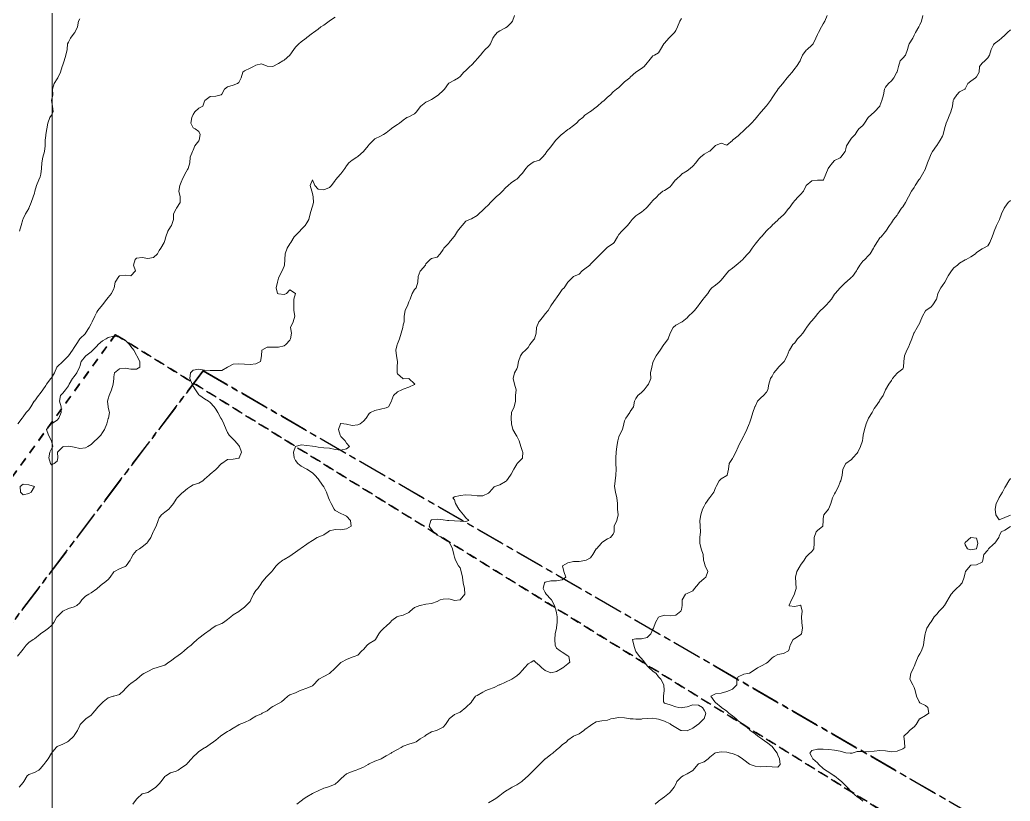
# Model space of a CAD drawing. Header units: centimetres. Extents: x 0 to 642158, y -847 to 649707.
# Drawn here: x 616164 to 616251.2, y 620811.5 to 620880.4 of the extents above; entities that cross this region are included whole.
import ezdxf

# ---------------------------------------------------------------- set-up
doc = ezdxf.new("R2010")
doc.units = ezdxf.units.CM
doc.header["$MEASUREMENT"] = 0
doc.linetypes.add('CENTERX2', pattern=[4, 2.5, -0.5, 0.5, -0.5])
doc.linetypes.add('JIS_02_0.7', pattern=[1.35, 0.75, -0.6])
for name, color, linetype, lineweight in [('MEV_grille', 254, 'Continuous', 9), ('WAL_parcellaire agricole', 7, 'JIS_02_0.7', 25), ('WAL_topographie 0.5', 253, 'Continuous', 20)]:
    doc.layers.add(name, color=color, linetype=linetype, lineweight=lineweight)
doc.layers.add('SPW_parcellaire cadastral', color=7, linetype='CENTERX2', lineweight=25, true_color=0xff0542)

# ---------------------------------------------------------------- blocks, each defined once
blk = doc.blocks.new('*U112')
at = {"layer": 'MEV_grille', "transparency": 33554687}
blk.add_lwpolyline([(0, 1825.476), (0, -1825.476)], dxfattribs=at)
blk = doc.blocks.new('*U113')
at = {"layer": 'MEV_grille', "color": 0, "linetype": 'ByBlock', "lineweight": -2, "transparency": 16777216}
blk.add_blockref('*U112', (800, 0), dxfattribs=at)

msp = doc.modelspace()

# ---------------------------------------------------------------- linework, layer by layer
at = {"layer": 'SPW_parcellaire cadastral'}
for points in [[(616080.198, 620885.531), (616144.734, 620974.533), (616149.715, 620970.824), (616191.526, 620940.742), (616250.942, 621018.209), (616261.912, 620966.122), (616263.613, 620952.538), (616261.41, 620918.602), (616259.582, 620897.225), (616259.185, 620882.418), (616258.186, 620828.585), (616258.195, 620804.368), (616254.945, 620806.243), (616180.117, 620849.425), (616137.678, 620793.39), (616104.658, 620794.238), (616090.293, 620793.326), (616059.536, 620788.639)], [(616256.709, 620706.96), (616245.087, 620688.12), (616165.865, 620749.948), (616137.678, 620793.39), (616180.117, 620849.425), (616254.945, 620806.243), (616258.195, 620804.368), (616257.086, 620777.464), (616258.363, 620709.515), (616256.709, 620706.96)]]:
    msp.add_lwpolyline(points, dxfattribs=at)
at = {"layer": 'WAL_parcellaire agricole'}
for points in [[(616256.531, 621010.471), (616261.045, 620978.872), (616264.204, 620946.972), (616264.54, 620929.472), (616262.543, 620906.472), (616257.382, 620855.139), (616253.22, 620818.805), (616251.222, 620803.638), (616172.383, 620852.629), (616133.223, 620798.458), (616052.891, 620793.615), (616033.49, 620809.78), (616068.05, 620859.117), (616094.045, 620897.619), (616146.369, 620977.291), (616189.372, 620943.13), (616227.866, 620992.8), (616253.195, 621026.136), (616256.531, 621010.471)], [(616052.891, 620793.615), (616133.223, 620798.458), (616172.383, 620852.629), (616251.222, 620803.638), (616254.888, 620802.306), (616255.997, 620774.617), (616257.4, 620703.807), (616283.569, 620681.31), (616274.904, 620665.143), (616272.238, 620660.142), (616266.073, 620651.975), (616263.907, 620646.975), (616262.074, 620639.475), (616257.786, 620631.565), (616227.415, 620576.971), (616199.663, 620598.301), (616185.082, 620583.966), (616052.891, 620793.615)]]:
    msp.add_lwpolyline(points, dxfattribs=at)
at = {"layer": 'WAL_topographie 0.5'}
for points in [[(616207.562, 620880.75), (616207.361, 620880.25), (616207.25, 620880.09), (616206.91, 620879.75), (616206.75, 620879.642), (616206.25, 620879.404), (616206.036, 620879.25), (616205.75, 620878.917), (616205.647, 620878.75), (616205.436, 620878.25), (616205.25, 620878.007), (616204.967, 620877.75), (616204.75, 620877.5), (616204.559, 620877.25), (616204.25, 620876.911), (616204.107, 620876.75), (616203.75, 620876.371), (616203.617, 620876.25), (616203.25, 620875.883), (616203.09, 620875.75), (616202.75, 620875.364), (616202.625, 620875.25), (616202.25, 620875.042), (616201.75, 620874.767), (616201.737, 620874.75), (616201.37, 620874.25), (616201.25, 620874.122), (616200.84, 620873.75), (616200.75, 620873.662), (616200.25, 620873.327), (616200.074, 620873.25), (616199.75, 620873.113), (616199.297, 620872.75), (616199.25, 620872.702), (616198.909, 620872.25), (616198.75, 620872.074), (616198.25, 620871.825), (616198.073, 620871.75), (616197.75, 620871.53), (616197.417, 620871.25), (616197.25, 620871.144), (616196.75, 620870.802), (616196.692, 620870.75), (616196.25, 620870.391), (616196.013, 620870.25), (616195.75, 620870.115), (616195.25, 620869.868), (616195.114, 620869.75), (616194.75, 620869.386), (616194.654, 620869.25), (616194.25, 620868.75), (616194.25, 620868.75), (616193.75, 620868.311), (616193.65, 620868.25), (616193.25, 620868), (616192.947, 620867.75), (616192.75, 620867.5), (616192.588, 620867.25), (616192.25, 620866.785), (616192.227, 620866.75), (616191.791, 620866.25), (616191.75, 620866.203), (616191.428, 620865.75), (616191.25, 620865.593), (616190.75, 620865.365), (616190.25, 620865.435), (616189.948, 620865.75), (616189.75, 620866.25), (616189.539, 620865.75), (616189.696, 620865.25), (616189.75, 620865.044), (616189.825, 620864.75), (616189.832, 620864.25), (616189.75, 620863.927), (616189.69, 620863.75), (616189.539, 620863.25), (616189.439, 620862.75), (616189.25, 620862.47), (616189.116, 620862.25), (616188.75, 620861.875), (616188.625, 620861.75), (616188.25, 620861.355), (616188.147, 620861.25), (616187.835, 620860.75), (616187.75, 620860.625), (616187.519, 620860.25), (616187.337, 620859.75), (616187.303, 620859.25), (616187.282, 620858.75), (616187.25, 620858.655), (616187.093, 620858.25), (616186.803, 620857.75), (616186.75, 620857.6), (616186.676, 620857.25), (616186.538, 620856.75), (616186.683, 620856.25), (616186.75, 620856.207), (616187.25, 620856.167), (616187.467, 620856.25), (616187.75, 620856.575), (616188.25, 620856.251), (616188.25, 620856.25), (616188.25, 620856.25), (616188.119, 620855.75), (616188.099, 620855.25), (616188.114, 620854.75), (616188.189, 620854.25), (616188.055, 620853.75), (616187.823, 620853.25), (616187.897, 620852.75), (616187.824, 620852.25), (616187.75, 620852.141), (616187.393, 620851.75), (616187.25, 620851.639), (616186.75, 620851.511), (616186.25, 620851.524), (616185.75, 620851.512), (616185.292, 620851.25), (616185.25, 620850.75), (616185.25, 620850.75), (616185.164, 620850.25), (616184.75, 620850.053), (616184.25, 620849.994), (616183.75, 620850.016), (616183.25, 620850.056), (616182.75, 620850.031), (616182.25, 620849.75), (616182.25, 620849.75), (616181.75, 620849.466), (616181.25, 620849.462), (616180.75, 620849.456), (616180.25, 620849.502), (616179.75, 620849.583), (616179.25, 620849.487), (616179, 620849.25), (616178.935, 620848.75), (616179.159, 620848.25), (616179.25, 620848.09), (616179.455, 620847.75), (616179.75, 620847.304), (616179.817, 620847.25), (616180.25, 620846.959), (616180.591, 620846.75), (616180.75, 620846.636), (616181.083, 620846.25), (616181.25, 620846.042), (616181.415, 620845.75), (616181.683, 620845.25), (616181.75, 620845.139), (616181.933, 620844.75), (616182.132, 620844.25), (616182.25, 620844.005), (616182.423, 620843.75), (616182.75, 620843.397), (616182.903, 620843.25), (616183.25, 620842.853), (616183.318, 620842.75), (616183.494, 620842.25), (616183.277, 620841.75), (616183.25, 620841.735), (616182.75, 620841.657), (616182.25, 620841.616), (616181.75, 620841.267), (616181.738, 620841.25), (616181.264, 620840.75), (616181.25, 620840.737), (616180.75, 620840.329), (616180.635, 620840.25), (616180.25, 620839.88), (616180.104, 620839.75), (616179.75, 620839.532), (616179.25, 620839.385), (616179.018, 620839.25), (616178.75, 620839.062), (616178.371, 620838.75), (616178.25, 620838.636), (616177.828, 620838.25), (616177.75, 620838.131), (616177.5, 620837.75), (616177.25, 620837.417), (616177.096, 620837.25), (616176.75, 620836.985), (616176.454, 620836.75), (616176.25, 620836.475), (616176.152, 620836.25), (616175.966, 620835.75), (616175.75, 620835.298), (616175.726, 620835.25), (616175.515, 620834.75), (616175.25, 620834.359), (616175.154, 620834.25), (616174.75, 620833.911), (616174.5, 620833.75), (616174.25, 620833.583), (616173.964, 620833.25), (616173.75, 620832.855), (616173.694, 620832.75), (616173.324, 620832.25), (616173.25, 620832.202), (616172.75, 620831.968), (616172.303, 620831.75), (616172.25, 620831.706), (616171.922, 620831.25), (616171.75, 620831.03), (616171.4, 620830.75), (616171.25, 620830.656), (616170.786, 620830.25), (616170.75, 620830.226), (616170.25, 620829.855), (616170.054, 620829.75), (616169.75, 620829.575), (616169.425, 620829.25), (616169.25, 620828.981), (616168.989, 620828.75), (616168.75, 620828.619), (616168.25, 620828.487), (616167.75, 620828.25), (616167.75, 620828.25), (616167.25, 620827.764), (616167.238, 620827.75), (616166.957, 620827.25), (616166.75, 620826.976), (616166.5, 620826.75), (616166.25, 620826.591), (616165.795, 620826.25), (616165.75, 620826.212), (616165.25, 620825.804), (616165.15, 620825.75), (616164.75, 620825.5), (616164.528, 620825.25), (616164.25, 620824.905), (616164.135, 620824.75), (616163.75, 620824.295)], [(616191.75, 620880.583), (616191.25, 620880.276), (616191.214, 620880.25), (616190.75, 620879.899), (616190.488, 620879.75), (616190.25, 620879.542), (616189.838, 620879.25), (616189.75, 620879.19), (616189.25, 620878.813), (616189.189, 620878.75), (616188.75, 620878.435), (616188.548, 620878.25), (616188.25, 620877.945), (616188.107, 620877.75), (616187.75, 620877.25), (616187.75, 620877.25), (616187.25, 620876.813), (616187.125, 620876.75), (616186.75, 620876.507), (616186.25, 620876.25), (616186.25, 620876.25), (616186.249, 620876.25), (616185.75, 620876.279), (616185.25, 620876.489), (616184.75, 620876.356), (616184.544, 620876.25), (616184.25, 620876.099), (616183.75, 620875.87), (616183.614, 620875.75), (616183.466, 620875.25), (616183.25, 620874.829), (616183.143, 620874.75), (616182.75, 620874.612), (616182.25, 620874.446), (616182.013, 620874.25), (616181.75, 620873.796), (616181.704, 620873.75), (616181.25, 620873.634), (616180.75, 620873.614), (616180.27, 620873.25), (616180.25, 620873.179), (616180.1, 620872.75), (616179.75, 620872.566), (616179.397, 620872.25), (616179.25, 620872.023), (616179.125, 620871.75), (616179.029, 620871.25), (616179.25, 620870.854), (616179.417, 620870.75), (616179.75, 620870.512), (616179.87, 620870.25), (616179.77, 620869.75), (616179.75, 620869.708), (616179.383, 620869.25), (616179.25, 620868.886), (616179.185, 620868.75), (616178.985, 620868.25), (616178.937, 620867.75), (616178.808, 620867.25), (616178.75, 620867.162), (616178.5, 620866.75), (616178.27, 620866.25), (616178.25, 620866.2), (616178.063, 620865.75), (616177.99, 620865.25), (616178.107, 620864.75), (616178.1, 620864.25), (616177.78, 620863.75), (616177.75, 620863.697), (616177.507, 620863.25), (616177.5, 620862.75), (616177.326, 620862.25), (616177.25, 620862.115), (616177.018, 620861.75), (616176.845, 620861.25), (616176.75, 620860.917), (616176.697, 620860.75), (616176.391, 620860.25), (616176.25, 620860.033), (616176.087, 620859.75), (616175.75, 620859.407), (616175.25, 620859.337), (616174.75, 620859.43), (616174.25, 620859.364), (616174.14, 620859.25), (616173.984, 620858.75), (616174.164, 620858.25), (616173.75, 620857.806), (616173.25, 620857.849), (616172.75, 620857.797), (616172.684, 620857.75), (616172.372, 620857.25), (616172.284, 620856.75), (616172.25, 620856.68), (616172.035, 620856.25), (616171.75, 620855.892), (616171.638, 620855.75), (616171.25, 620855.255), (616171.245, 620855.25), (616170.852, 620854.75), (616170.75, 620854.602), (616170.565, 620854.25), (616170.347, 620853.75), (616170.25, 620853.577), (616170.088, 620853.25), (616169.766, 620852.75), (616169.75, 620852.731), (616169.26, 620852.25), (616169.25, 620852.237), (616168.917, 620851.75), (616168.75, 620851.471), (616168.609, 620851.25), (616168.256, 620850.75), (616168.25, 620850.744), (616167.763, 620850.25), (616167.75, 620850.239), (616167.25, 620849.781), (616167.227, 620849.75), (616167.011, 620849.25), (616166.75, 620848.825), (616166.698, 620848.75), (616166.33, 620848.25), (616166.25, 620848.132), (616165.998, 620847.75), (616165.75, 620847.419), (616165.605, 620847.25), (616165.25, 620846.757), (616165.244, 620846.75), (616164.93, 620846.25), (616164.75, 620846.003), (616164.524, 620845.75), (616164.25, 620845.369), (616164.176, 620845.25), (616163.779, 620844.75)], [(616222.25, 620880.482), (616222.127, 620880.25), (616221.903, 620879.75), (616221.75, 620879.424), (616221.65, 620879.25), (616221.25, 620878.86), (616221.143, 620878.75), (616220.75, 620878.304), (616220.704, 620878.25), (616220.402, 620877.75), (616220.25, 620877.446), (616219.875, 620877.25), (616219.75, 620877.185), (616219.38, 620876.75), (616219.25, 620876.575), (616218.979, 620876.25), (616218.75, 620876.067), (616218.25, 620875.75), (616218.25, 620875.75), (616217.75, 620875.298), (616217.7, 620875.25), (616217.25, 620874.904), (616217.096, 620874.75), (616216.75, 620874.39), (616216.531, 620874.25), (616216.25, 620874.025), (616216, 620873.75), (616215.75, 620873.554), (616215.435, 620873.25), (616215.25, 620873.103), (616214.85, 620872.75), (616214.75, 620872.656), (616214.25, 620872.274), (616214.187, 620872.25), (616213.75, 620871.959), (616213.571, 620871.75), (616213.25, 620871.513), (616213.012, 620871.25), (616212.75, 620871.054), (616212.364, 620870.75), (616212.25, 620870.682), (616211.75, 620870.295), (616211.703, 620870.25), (616211.25, 620869.817), (616211.194, 620869.75), (616210.805, 620869.25), (616210.75, 620869.177), (616210.4, 620868.75), (616210.25, 620868.516), (616210.014, 620868.25), (616209.75, 620868.006), (616209.25, 620867.832), (616209.107, 620867.75), (616208.75, 620867.48), (616208.552, 620867.25), (616208.25, 620866.856), (616208.165, 620866.75), (616207.75, 620866.314), (616207.636, 620866.25), (616207.25, 620865.984), (616206.982, 620865.75), (616206.75, 620865.559), (616206.487, 620865.25), (616206.25, 620865.034), (616205.938, 620864.75), (616205.75, 620864.576), (616205.424, 620864.25), (616205.25, 620864.053), (616204.921, 620863.75), (616204.75, 620863.583), (616204.397, 620863.25), (616204.25, 620863.122), (616203.75, 620862.811), (616203.571, 620862.75), (616203.25, 620862.609), (616202.931, 620862.25), (616202.75, 620862.026), (616202.528, 620861.75), (616202.25, 620861.296), (616202.215, 620861.25), (616201.806, 620860.75), (616201.75, 620860.687), (616201.33, 620860.25), (616201.25, 620860.125), (616200.989, 620859.75), (616200.75, 620859.46), (616200.25, 620859.325), (616200.113, 620859.25), (616199.75, 620858.85), (616199.706, 620858.75), (616199.267, 620858.25), (616199.25, 620858.219), (616199.062, 620857.75), (616199.024, 620857.25), (616198.896, 620856.75), (616198.75, 620856.598), (616198.534, 620856.25), (616198.35, 620855.75), (616198.25, 620855.5), (616198.152, 620855.25), (616197.913, 620854.75), (616197.821, 620854.25), (616197.818, 620853.75), (616197.75, 620853.477), (616197.705, 620853.25), (616197.553, 620852.75), (616197.411, 620852.25), (616197.25, 620851.822), (616197.219, 620851.75), (616197.09, 620851.25), (616197.148, 620850.75), (616197.25, 620850.25), (616197.25, 620850.25), (616197.25, 620850.25), (616197.212, 620849.75), (616197.208, 620849.25), (616197.25, 620849.173), (616197.721, 620848.75), (616197.75, 620848.72), (616198.25, 620848.75), (616198.25, 620848.75), (616198.25, 620848.75), (616198.75, 620848.278), (616198.758, 620848.25), (616198.75, 620848.234), (616198.25, 620847.994), (616197.75, 620847.807), (616197.632, 620847.75), (616197.25, 620847.569), (616196.879, 620847.25), (616196.75, 620846.887), (616196.715, 620846.75), (616196.44, 620846.25), (616196.25, 620846.18), (616195.75, 620846.045), (616195.25, 620845.93), (616194.859, 620845.75), (616194.75, 620845.664), (616194.483, 620845.25), (616194.25, 620845.006), (616193.944, 620844.75), (616193.75, 620844.659), (616193.25, 620844.615), (616192.75, 620844.732), (616192.5, 620844.75), (616192.25, 620844.779), (616192.208, 620844.75), (616192.036, 620844.25), (616192.192, 620843.75), (616192.25, 620843.648), (616192.63, 620843.25), (616192.75, 620843.054), (616193, 620842.75), (616192.75, 620842.543), (616192.25, 620842.442), (616191.75, 620842.495), (616191.25, 620842.601), (616190.75, 620842.651), (616190.25, 620842.714), (616190, 620842.75), (616189.75, 620842.787), (616189.25, 620842.862), (616188.75, 620842.905), (616188.25, 620842.75), (616188.25, 620842.75), (616188.082, 620842.25), (616188.147, 620841.75), (616188.25, 620841.514), (616188.46, 620841.25), (616188.75, 620841.017), (616189.25, 620840.75), (616189.25, 620840.75), (616189.75, 620840.45), (616189.965, 620840.25), (616190.25, 620839.924), (616190.372, 620839.75), (616190.735, 620839.25), (616190.75, 620839.22), (616190.978, 620838.75), (616191.165, 620838.25), (616191.25, 620838.032), (616191.383, 620837.75), (616191.664, 620837.25), (616191.75, 620837.128), (616192.25, 620836.844), (616192.51, 620836.75), (616192.75, 620836.63), (616193.096, 620836.25), (616193.155, 620835.75), (616192.75, 620835.496), (616192.25, 620835.409), (616191.75, 620835.459), (616191.25, 620835.323), (616191.146, 620835.25), (616190.75, 620834.983), (616190.25, 620834.781), (616190.171, 620834.75), (616189.75, 620834.464), (616189.375, 620834.25), (616189.25, 620834.17), (616188.75, 620833.807), (616188.679, 620833.75), (616188.25, 620833.464), (616187.96, 620833.25), (616187.75, 620833.091), (616187.25, 620832.803), (616187.15, 620832.75), (616186.75, 620832.464), (616186.556, 620832.25), (616186.25, 620831.854), (616186.161, 620831.75), (616185.75, 620831.324), (616185.667, 620831.25), (616185.27, 620830.75), (616185.25, 620830.724), (616184.929, 620830.25), (616184.75, 620830.058), (616184.56, 620829.75), (616184.329, 620829.25), (616184.25, 620829.115), (616183.911, 620828.75), (616183.75, 620828.605), (616183.292, 620828.25), (616183.25, 620828.213), (616182.75, 620827.932), (616182.568, 620827.75), (616182.25, 620827.517), (616181.917, 620827.25), (616181.75, 620827.161), (616181.25, 620826.958), (616180.917, 620826.75), (616180.75, 620826.615), (616180.25, 620826.262), (616180.232, 620826.25), (616179.75, 620825.885), (616179.594, 620825.75), (616179.25, 620825.417), (616179.06, 620825.25), (616178.75, 620825.013), (616178.456, 620824.75), (616178.25, 620824.591), (616177.795, 620824.25), (616177.75, 620824.217), (616177.25, 620823.85), (616177.107, 620823.75), (616176.75, 620823.487), (616176.25, 620823.335), (616175.981, 620823.25), (616175.75, 620823.185), (616175.25, 620822.932), (616174.886, 620822.75), (616174.75, 620822.662), (616174.267, 620822.25), (616174.25, 620822.23), (616173.75, 620821.888), (616173.612, 620821.75), (616173.25, 620821.4), (616173.138, 620821.25), (616172.75, 620820.898), (616172.25, 620820.761), (616172.2, 620820.75), (616171.75, 620820.625), (616171.315, 620820.25), (616171.25, 620820.193), (616170.819, 620819.75), (616170.75, 620819.661), (616170.412, 620819.25), (616170.25, 620819.078), (616169.794, 620818.75), (616169.75, 620818.721), (616169.292, 620818.25), (616169.25, 620818.171), (616169.045, 620817.75), (616168.75, 620817.29), (616168.719, 620817.25), (616168.25, 620816.809), (616168.159, 620816.75), (616167.75, 620816.519), (616167.25, 620816.313), (616167.172, 620816.25), (616166.75, 620815.75), (616166.75, 620815.75), (616166.464, 620815.25), (616166.25, 620814.964), (616166.095, 620814.75), (616165.75, 620814.35), (616165.636, 620814.25), (616165.25, 620814.043), (616164.75, 620813.86), (616164.625, 620813.75), (616164.321, 620813.25), (616164.25, 620813.15), (616163.907, 620812.75)], [(616169.25, 620880.434), (616169.15, 620880.25), (616169.056, 620879.75), (616168.804, 620879.25), (616168.75, 620879.192), (616168.431, 620878.75), (616168.25, 620878.389), (616168.176, 620878.25), (616168.125, 620877.75), (616168.031, 620877.25), (616167.861, 620876.75), (616167.75, 620876.387), (616167.709, 620876.25), (616167.555, 620875.75), (616167.312, 620875.25), (616167.25, 620875.164), (616166.989, 620874.75), (616166.86, 620874.25), (616166.867, 620873.75), (616166.75, 620873.25), (616166.846, 620872.75), (616166.9, 620872.25), (616166.75, 620871.964), (616166.609, 620871.75), (616166.423, 620871.25), (616166.352, 620870.75), (616166.26, 620870.25), (616166.25, 620870.167), (616166.208, 620869.75), (616166.192, 620869.25), (616166.141, 620868.75), (616165.987, 620868.25), (616165.909, 620867.75), (616165.875, 620867.25), (616165.821, 620866.75), (616165.75, 620866.528), (616165.654, 620866.25), (616165.45, 620865.75), (616165.298, 620865.25), (616165.25, 620865.071), (616165.148, 620864.75), (616164.971, 620864.25), (616164.76, 620863.75), (616164.75, 620863.726), (616164.464, 620863.25), (616164.25, 620862.809), (616164.225, 620862.75), (616164.071, 620862.25), (616163.936, 620861.75)], [(616235.087, 620880.75), (616234.896, 620880.25), (616234.75, 620880.019), (616234.591, 620879.75), (616234.328, 620879.25), (616234.25, 620879.06), (616234.099, 620878.75), (616233.85, 620878.25), (616233.75, 620878.121), (616233.339, 620877.75), (616233.25, 620877.682), (616232.93, 620877.25), (616232.75, 620876.841), (616232.706, 620876.75), (616232.386, 620876.25), (616232.25, 620876.083), (616232.005, 620875.75), (616231.75, 620875.466), (616231.56, 620875.25), (616231.25, 620874.831), (616231.18, 620874.75), (616230.763, 620874.25), (616230.75, 620874.234), (616230.427, 620873.75), (616230.25, 620873.5), (616230.09, 620873.25), (616229.75, 620872.788), (616229.712, 620872.75), (616229.274, 620872.25), (616229.25, 620872.219), (616228.884, 620871.75), (616228.75, 620871.613), (616228.42, 620871.25), (616228.25, 620871.087), (616227.89, 620870.75), (616227.75, 620870.604), (616227.378, 620870.25), (616227.25, 620870.128), (616226.766, 620869.75), (616226.75, 620869.733), (616226.25, 620869.303), (616225.75, 620869.5), (616225.25, 620869.286), (616225.226, 620869.25), (616224.75, 620868.796), (616224.683, 620868.75), (616224.25, 620868.509), (616223.946, 620868.25), (616223.75, 620868.07), (616223.534, 620867.75), (616223.25, 620867.466), (616223.039, 620867.25), (616222.75, 620867.046), (616222.265, 620866.75), (616222.25, 620866.741), (616221.75, 620866.274), (616221.727, 620866.25), (616221.355, 620865.75), (616221.25, 620865.645), (616220.75, 620865.327), (616220.619, 620865.25), (616220.25, 620864.947), (616220.078, 620864.75), (616219.75, 620864.432), (616219.6, 620864.25), (616219.25, 620863.838), (616219.164, 620863.75), (616218.75, 620863.413), (616218.517, 620863.25), (616218.25, 620863.09), (616217.917, 620862.75), (616217.75, 620862.537), (616217.505, 620862.25), (616217.25, 620861.971), (616216.993, 620861.75), (616216.75, 620861.44), (616216.613, 620861.25), (616216.335, 620860.75), (616216.25, 620860.636), (616215.75, 620860.325), (616215.656, 620860.25), (616215.25, 620859.831), (616215.146, 620859.75), (616214.75, 620859.337), (616214.659, 620859.25), (616214.25, 620858.821), (616214.185, 620858.75), (616213.75, 620858.417), (616213.5, 620858.25), (616213.25, 620857.938), (616212.75, 620857.75), (616212.75, 620857.75), (616212.25, 620857.25), (616212.25, 620857.25), (616211.93, 620856.75), (616211.75, 620856.595), (616211.528, 620856.25), (616211.25, 620855.871), (616211.152, 620855.75), (616210.798, 620855.25), (616210.75, 620855.171), (616210.528, 620854.75), (616210.25, 620854.447), (616210.112, 620854.25), (616209.75, 620853.814), (616209.704, 620853.75), (616209.495, 620853.25), (616209.471, 620852.75), (616209.3, 620852.25), (616209.25, 620852.181), (616208.912, 620851.75), (616208.75, 620851.489), (616208.511, 620851.25), (616208.25, 620851.019), (616208.075, 620850.75), (616207.913, 620850.25), (616207.8, 620849.75), (616207.75, 620849.596), (616207.554, 620849.25), (616207.426, 620848.75), (616207.558, 620848.25), (616207.698, 620847.75), (616207.65, 620847.25), (616207.633, 620846.75), (616207.508, 620846.25), (616207.297, 620845.75), (616207.259, 620845.25), (616207.29, 620844.75), (616207.402, 620844.25), (616207.686, 620843.75), (616207.75, 620843.667), (616207.95, 620843.25), (616208.101, 620842.75), (616208.25, 620842.333), (616208.297, 620842.25), (616208.264, 620841.75), (616208.25, 620841.738), (616207.794, 620841.25), (616207.75, 620841.196), (616207.488, 620840.75), (616207.25, 620840.321), (616207.184, 620840.25), (616206.831, 620839.75), (616206.75, 620839.669), (616206.25, 620839.391), (616205.817, 620839.25), (616205.75, 620839.215), (616205.353, 620838.75), (616205.25, 620838.653), (616204.75, 620838.401), (616204.25, 620838.408), (616203.75, 620838.465), (616203.25, 620838.513), (616202.75, 620838.457), (616202.25, 620838.333), (616202.129, 620838.25), (616202.25, 620838.06), (616202.347, 620837.75), (616202.654, 620837.25), (616202.75, 620837.091), (616203.064, 620836.75), (616203.25, 620836.462), (616203.53, 620836.25), (616203.25, 620836.141), (616202.75, 620836.17), (616202.25, 620836.221), (616201.75, 620836.241), (616201.639, 620836.25), (616201.25, 620836.286), (616200.75, 620836.362), (616200.25, 620836.291), (616200.169, 620836.25), (616200.024, 620835.75), (616200.25, 620835.458), (616200.411, 620835.25), (616200.75, 620834.954), (616201.164, 620834.75), (616201.25, 620834.707), (616201.75, 620834.352), (616201.866, 620834.25), (616202.081, 620833.75), (616202.191, 620833.25), (616202.25, 620833.016), (616202.358, 620832.75), (616202.629, 620832.25), (616202.75, 620832.076), (616202.846, 620831.75), (616202.957, 620831.25), (616203.039, 620830.75), (616203.131, 620830.25), (616203.175, 620829.75), (616202.75, 620829.25), (616202.75, 620829.25), (616202.25, 620829.205), (616202.083, 620829.25), (616201.75, 620829.345), (616201.25, 620829.322), (616201, 620829.25), (616200.75, 620829.097), (616200.25, 620828.925), (616199.75, 620828.854), (616199.25, 620828.761), (616199.2, 620828.75), (616198.75, 620828.57), (616198.369, 620828.25), (616198.25, 620828.141), (616197.75, 620827.911), (616197.25, 620827.779), (616197.183, 620827.75), (616196.75, 620827.441), (616196.596, 620827.25), (616196.25, 620826.917), (616196.036, 620826.75), (616195.75, 620826.45), (616195.607, 620826.25), (616195.317, 620825.75), (616195.25, 620825.693), (616194.75, 620825.391), (616194.573, 620825.25), (616194.25, 620824.88), (616194.11, 620824.75), (616193.75, 620824.375), (616193.417, 620824.25), (616193.25, 620824.2), (616192.75, 620824.007), (616192.3, 620823.75), (616192.25, 620823.72), (616191.78, 620823.25), (616191.75, 620823.22), (616191.25, 620822.75), (616191.25, 620822.75), (616190.75, 620822.493), (616190.322, 620822.25), (616190.25, 620822.187), (616189.846, 620821.75), (616189.75, 620821.682), (616189.25, 620821.467), (616188.75, 620821.282), (616188.667, 620821.25), (616188.25, 620821.058), (616187.75, 620820.885), (616187.578, 620820.75), (616187.25, 620820.453), (616187.018, 620820.25), (616186.75, 620820.106), (616186.25, 620819.84), (616186.121, 620819.75), (616185.75, 620819.479), (616185.327, 620819.25), (616185.25, 620819.208), (616184.75, 620818.994), (616184.383, 620818.75), (616184.25, 620818.673), (616183.75, 620818.437), (616183.294, 620818.25), (616183.25, 620818.228), (616182.75, 620817.932), (616182.442, 620817.75), (616182.25, 620817.646), (616181.75, 620817.328), (616181.637, 620817.25), (616181.25, 620816.886), (616181.036, 620816.75), (616180.75, 620816.528), (616180.333, 620816.25), (616180.25, 620816.214), (616179.75, 620815.89), (616179.583, 620815.75), (616179.25, 620815.417), (616179.088, 620815.25), (616178.75, 620814.847), (616178.659, 620814.75), (616178.25, 620814.469), (616177.911, 620814.25), (616177.75, 620814.141), (616177.25, 620814), (616176.839, 620813.75), (616176.75, 620813.68), (616176.42, 620813.25), (616176.25, 620813.045), (616175.947, 620812.75), (616175.75, 620812.583), (616175.25, 620812.279), (616175.113, 620812.25), (616174.75, 620812.142), (616174.297, 620811.75), (616174.25, 620811.69), (616173.936, 620811.25)], [(616243.531, 620880.75), (616243.419, 620880.25), (616243.25, 620879.906), (616243.164, 620879.75), (616242.868, 620879.25), (616242.75, 620879), (616242.635, 620878.75), (616242.31, 620878.25), (616242.25, 620878.071), (616242.167, 620877.75), (616241.994, 620877.25), (616241.75, 620876.988), (616241.533, 620876.75), (616241.371, 620876.25), (616241.25, 620875.783), (616241.24, 620875.75), (616240.961, 620875.25), (616240.75, 620874.971), (616240.508, 620874.75), (616240.25, 620874.43), (616240.16, 620874.25), (616240.046, 620873.75), (616239.92, 620873.25), (616239.75, 620872.778), (616239.729, 620872.75), (616239.28, 620872.25), (616239.25, 620872.221), (616238.75, 620871.79), (616238.71, 620871.75), (616238.379, 620871.25), (616238.25, 620871.04), (616237.883, 620870.75), (616237.75, 620870.55), (616237.562, 620870.25), (616237.25, 620869.938), (616237.113, 620869.75), (616236.8, 620869.25), (616236.75, 620869), (616236.687, 620868.75), (616236.306, 620868.25), (616236.25, 620868.213), (616235.75, 620867.959), (616235.577, 620867.75), (616235.25, 620867.354), (616235.176, 620867.25), (616234.974, 620866.75), (616234.769, 620866.25), (616234.75, 620866.222), (616234.25, 620866.231), (616233.75, 620866.18), (616233.25, 620865.77), (616233.236, 620865.75), (616233.004, 620865.25), (616232.75, 620864.966), (616232.55, 620864.75), (616232.25, 620864.439), (616232.091, 620864.25), (616231.75, 620863.772), (616231.733, 620863.75), (616231.346, 620863.25), (616231.25, 620863.168), (616230.79, 620862.75), (616230.75, 620862.708), (616230.25, 620862.26), (616230.236, 620862.25), (616229.75, 620861.777), (616229.725, 620861.75), (616229.301, 620861.25), (616229.25, 620861.202), (616228.877, 620860.75), (616228.75, 620860.593), (616228.496, 620860.25), (616228.25, 620859.88), (616228.107, 620859.75), (616227.75, 620859.345), (616227.662, 620859.25), (616227.25, 620858.875), (616227.088, 620858.75), (616226.75, 620858.47), (616226.44, 620858.25), (616226.25, 620858.046), (616226.028, 620857.75), (616225.75, 620857.417), (616225.583, 620857.25), (616225.25, 620856.98), (616224.946, 620856.75), (616224.75, 620856.53), (616224.583, 620856.25), (616224.25, 620855.85), (616224.169, 620855.75), (616223.791, 620855.25), (616223.75, 620855.193), (616223.406, 620854.75), (616223.25, 620854.598), (616222.869, 620854.25), (616222.75, 620854.094), (616222.31, 620853.75), (616222.25, 620853.707), (616221.75, 620853.448), (616221.538, 620853.25), (616221.25, 620852.75), (616221.25, 620852.75), (616221.088, 620852.25), (616220.75, 620851.804), (616220.71, 620851.75), (616220.372, 620851.25), (616220.25, 620851.054), (616220.031, 620850.75), (616219.768, 620850.25), (616219.75, 620850.178), (616219.65, 620849.75), (616219.54, 620849.25), (616219.55, 620848.75), (616219.359, 620848.25), (616219.25, 620848.104), (616218.976, 620847.75), (616218.75, 620847.517), (616218.402, 620847.25), (616218.25, 620847), (616218.125, 620846.75), (616218.028, 620846.25), (616217.75, 620845.833), (616217.708, 620845.75), (616217.365, 620845.25), (616217.25, 620845.036), (616217.17, 620844.75), (616217.062, 620844.25), (616216.8, 620843.75), (616216.75, 620843.614), (616216.645, 620843.25), (616216.572, 620842.75), (616216.509, 620842.25), (616216.485, 620841.75), (616216.486, 620841.25), (616216.5, 620840.75), (616216.466, 620840.25), (616216.41, 620839.75), (616216.363, 620839.25), (616216.439, 620838.75), (616216.57, 620838.25), (616216.623, 620837.75), (616216.635, 620837.25), (616216.687, 620836.75), (616216.566, 620836.25), (616216.336, 620835.75), (616216.333, 620835.25), (616216.25, 620835.044), (616216.012, 620834.75), (616215.75, 620834.619), (616215.25, 620834.294), (616215.214, 620834.25), (616214.76, 620833.75), (616214.75, 620833.736), (616214.446, 620833.25), (616214.25, 620832.953), (616213.855, 620832.75), (616213.75, 620832.708), (616213.25, 620832.641), (616212.75, 620832.64), (616212.25, 620832.517), (616211.79, 620832.25), (616211.904, 620831.75), (616212.064, 620831.25), (616211.75, 620831.005), (616211.25, 620830.937), (616210.75, 620830.913), (616210.25, 620830.799), (616210.185, 620830.75), (616210.083, 620830.25), (616210.25, 620829.896), (616210.337, 620829.75), (616210.75, 620829.318), (616210.795, 620829.25), (616211.073, 620828.75), (616211.231, 620828.25), (616211.25, 620828.114), (616211.303, 620827.75), (616211.308, 620827.25), (616211.25, 620826.8), (616211.239, 620826.75), (616211.139, 620826.25), (616211.095, 620825.75), (616211.123, 620825.25), (616211.25, 620825), (616211.576, 620824.75), (616211.75, 620824.642), (616212.25, 620824.311), (616212.333, 620824.25), (616212.41, 620823.75), (616212.25, 620823.617), (616211.81, 620823.25), (616211.75, 620823.216), (616211.25, 620822.924), (616210.75, 620822.832), (616210.25, 620823.034), (616209.953, 620823.25), (616209.75, 620823.456), (616209.387, 620823.75), (616209.25, 620823.899), (616209.009, 620823.75), (616208.75, 620823.614), (616208.417, 620823.25), (616208.25, 620823.046), (616207.981, 620822.75), (616207.75, 620822.545), (616207.3, 620822.25), (616207.25, 620822.222), (616206.75, 620822), (616206.25, 620821.773), (616206.192, 620821.75), (616205.75, 620821.529), (616205.25, 620821.343), (616205.011, 620821.25), (616204.75, 620821.12), (616204.25, 620820.831), (616204.114, 620820.75), (616203.767, 620820.25), (616203.75, 620820.228), (616203.25, 620819.75), (616203.25, 620819.75), (616202.75, 620819.363), (616202.542, 620819.25), (616202.25, 620819.155), (616201.781, 620818.75), (616201.75, 620818.71), (616201.476, 620818.25), (616201.25, 620818.018), (616200.75, 620817.77), (616200.691, 620817.75), (616200.25, 620817.606), (616199.75, 620817.316), (616199.646, 620817.25), (616199.25, 620816.993), (616198.875, 620816.75), (616198.75, 620816.692), (616198.25, 620816.53), (616197.75, 620816.35), (616197.563, 620816.25), (616197.25, 620816.071), (616196.75, 620815.786), (616196.69, 620815.75), (616196.25, 620815.506), (616195.808, 620815.25), (616195.75, 620815.22), (616195.25, 620815.045), (616194.75, 620814.806), (616194.663, 620814.75), (616194.25, 620814.506), (616193.75, 620814.294), (616193.613, 620814.25), (616193.25, 620814.132), (616192.75, 620813.909), (616192.553, 620813.75), (616192.25, 620813.472), (616192.015, 620813.25), (616191.75, 620813.013), (616191.25, 620812.807), (616191.083, 620812.75), (616190.75, 620812.654), (616190.25, 620812.406), (616189.875, 620812.25), (616189.75, 620812.184), (616189.25, 620811.902), (616189.032, 620811.75), (616188.75, 620811.533), (616188.381, 620811.25)], [(616251.25, 620879.473), (616250.994, 620879.25), (616250.75, 620879), (616250.456, 620878.75), (616250.25, 620878.556), (616249.81, 620878.25), (616249.75, 620878.15), (616249.55, 620877.75), (616249.406, 620877.25), (616249.25, 620877.023), (616248.977, 620876.75), (616248.75, 620876.533), (616248.526, 620876.25), (616248.485, 620875.75), (616248.25, 620875.35), (616248.155, 620875.25), (616247.75, 620874.946), (616247.5, 620874.75), (616247.25, 620874.292), (616247.224, 620874.25), (616246.75, 620874.013), (616246.506, 620873.75), (616246.25, 620873.361), (616246.211, 620873.25), (616246.131, 620872.75), (616245.99, 620872.25), (616245.784, 620871.75), (616245.75, 620871.674), (616245.568, 620871.25), (616245.425, 620870.75), (616245.307, 620870.25), (616245.25, 620870.119), (616245.047, 620869.75), (616244.75, 620869.284), (616244.722, 620869.25), (616244.364, 620868.75), (616244.25, 620868.54), (616244.133, 620868.25), (616243.94, 620867.75), (616243.755, 620867.25), (616243.75, 620867.239), (616243.508, 620866.75), (616243.25, 620866.353), (616243.165, 620866.25), (616242.849, 620865.75), (616242.75, 620865.572), (616242.532, 620865.25), (616242.25, 620864.75), (616242.25, 620864.75), (616241.996, 620864.25), (616241.75, 620863.883), (616241.647, 620863.75), (616241.323, 620863.25), (616241.25, 620863.15), (616240.94, 620862.75), (616240.75, 620862.482), (616240.597, 620862.25), (616240.277, 620861.75), (616240.25, 620861.716), (616239.84, 620861.25), (616239.75, 620861.145), (616239.471, 620860.75), (616239.25, 620860.364), (616239.183, 620860.25), (616238.885, 620859.75), (616238.75, 620859.604), (616238.403, 620859.25), (616238.25, 620859.1), (616237.981, 620858.75), (616237.75, 620858.365), (616237.667, 620858.25), (616237.321, 620857.75), (616237.25, 620857.669), (616236.764, 620857.25), (616236.75, 620857.236), (616236.25, 620856.75), (616236.25, 620856.75), (616235.804, 620856.25), (616235.75, 620856.191), (616235.467, 620855.75), (616235.25, 620855.494), (616235.038, 620855.25), (616234.75, 620854.956), (616234.5, 620854.75), (616234.25, 620854.441), (616234.083, 620854.25), (616233.75, 620853.844), (616233.667, 620853.75), (616233.283, 620853.25), (616233.25, 620853.2), (616232.95, 620852.75), (616232.75, 620852.507), (616232.493, 620852.25), (616232.25, 620851.904), (616232.083, 620851.75), (616231.765, 620851.25), (616231.75, 620851.208), (616231.567, 620850.75), (616231.318, 620850.25), (616231.25, 620850.179), (616230.809, 620849.75), (616230.75, 620849.679), (616230.397, 620849.25), (616230.25, 620848.956), (616230.104, 620848.75), (616229.955, 620848.25), (616229.873, 620847.75), (616229.75, 620847.553), (616229.494, 620847.25), (616229.25, 620847.039), (616228.961, 620846.75), (616228.75, 620846.298), (616228.727, 620846.25), (616228.555, 620845.75), (616228.404, 620845.25), (616228.25, 620844.815), (616228.223, 620844.75), (616228.015, 620844.25), (616227.776, 620843.75), (616227.75, 620843.694), (616227.522, 620843.25), (616227.262, 620842.75), (616227.25, 620842.724), (616227.059, 620842.25), (616226.78, 620841.75), (616226.75, 620841.696), (616226.466, 620841.25), (616226.41, 620840.75), (616226.281, 620840.25), (616226.25, 620840.206), (616225.75, 620839.906), (616225.577, 620839.75), (616225.325, 620839.25), (616225.25, 620839.107), (616225.103, 620838.75), (616224.75, 620838.264), (616224.74, 620838.25), (616224.384, 620837.75), (616224.25, 620837.491), (616224.12, 620837.25), (616223.959, 620836.75), (616223.877, 620836.25), (616223.904, 620835.75), (616223.933, 620835.25), (616223.878, 620834.75), (616223.868, 620834.25), (616224.007, 620833.75), (616224.169, 620833.25), (616224.196, 620832.75), (616224.25, 620832.575), (616224.348, 620832.25), (616224.59, 620831.75), (616224.417, 620831.25), (616224.25, 620831.125), (616223.828, 620830.75), (616223.75, 620830.669), (616223.417, 620830.25), (616223.25, 620830.04), (616222.75, 620829.811), (616222.611, 620829.75), (616222.312, 620829.25), (616222.334, 620828.75), (616222.25, 620828.389), (616222.197, 620828.25), (616221.75, 620827.911), (616221.25, 620827.852), (616220.75, 620827.886), (616220.309, 620827.75), (616220.25, 620827.714), (616219.985, 620827.25), (616219.795, 620826.75), (616219.75, 620826.654), (616219.575, 620826.25), (616219.25, 620825.919), (616218.75, 620825.822), (616218.25, 620825.822), (616217.938, 620825.75), (616218.056, 620825.25), (616218.213, 620824.75), (616218.25, 620824.701), (616218.559, 620824.25), (616218.75, 620824.077), (616218.997, 620823.75), (616219.25, 620823.448), (616219.426, 620823.25), (616219.75, 620822.962), (616220.017, 620822.75), (616220.25, 620822.466), (616220.449, 620822.25), (616220.713, 620821.75), (616220.745, 620821.25), (616220.673, 620820.75), (616220.69, 620820.25), (616220.75, 620820.15), (616221.25, 620819.995), (616221.75, 620819.809), (616222.019, 620819.75), (616222.25, 620819.722), (616222.365, 620819.75), (616222.75, 620819.835), (616223.25, 620819.996), (616223.75, 620819.955), (616224.098, 620819.75), (616224.25, 620819.54), (616224.408, 620819.25), (616224.25, 620818.763), (616224.243, 620818.75), (616223.75, 620818.295), (616223.695, 620818.25), (616223.25, 620817.956), (616222.829, 620817.75), (616222.75, 620817.719), (616222.25, 620817.732), (616222.209, 620817.75), (616221.75, 620818.014), (616221.336, 620818.25), (616221.25, 620818.333), (616220.75, 620818.572), (616220.25, 620818.722), (616220.068, 620818.75), (616219.75, 620818.836), (616219.25, 620818.791), (616218.806, 620818.75), (616218.75, 620818.746), (616218.25, 620818.738), (616218, 620818.75), (616217.75, 620818.763), (616217.25, 620818.847), (616216.75, 620818.894), (616216.25, 620818.802), (616216.039, 620818.75), (616215.75, 620818.644), (616215.25, 620818.6), (616214.75, 620818.493), (616214.364, 620818.25), (616214.25, 620818.181), (616213.75, 620817.821), (616213.65, 620817.75), (616213.25, 620817.456), (616212.75, 620817.25), (616212.75, 620817.25), (616212.25, 620816.891), (616212.121, 620816.75), (616211.75, 620816.461), (616211.5, 620816.25), (616211.25, 620816.024), (616210.921, 620815.75), (616210.75, 620815.61), (616210.266, 620815.25), (616210.25, 620815.237), (616209.75, 620814.75), (616209.75, 620814.75), (616209.263, 620814.25), (616209.25, 620814.237), (616208.763, 620813.75), (616208.75, 620813.736), (616208.25, 620813.286), (616208.203, 620813.25), (616207.75, 620812.954), (616207.35, 620812.75), (616207.25, 620812.698), (616206.75, 620812.394), (616206.547, 620812.25), (616206.25, 620812.018), (616205.895, 620811.75), (616205.75, 620811.67), (616205.25, 620811.372)], [(616251.25, 620864.425), (616251.031, 620864.25), (616250.75, 620863.841), (616250.697, 620863.75), (616250.464, 620863.25), (616250.273, 620862.75), (616250.25, 620862.697), (616250.02, 620862.25), (616249.796, 620861.75), (616249.75, 620861.562), (616249.641, 620861.25), (616249.421, 620860.75), (616249.25, 620860.455), (616248.875, 620860.25), (616248.75, 620860.175), (616248.25, 620859.844), (616248.15, 620859.75), (616247.75, 620859.464), (616247.341, 620859.25), (616247.25, 620859.2), (616246.75, 620858.908), (616246.583, 620858.75), (616246.25, 620858.51), (616246.053, 620858.25), (616245.75, 620857.795), (616245.73, 620857.75), (616245.46, 620857.25), (616245.25, 620856.941), (616245.109, 620856.75), (616244.859, 620856.25), (616244.75, 620855.833), (616244.731, 620855.75), (616244.42, 620855.25), (616244.25, 620855.076), (616243.795, 620854.75), (616243.75, 620854.705), (616243.487, 620854.25), (616243.287, 620853.75), (616243.25, 620853.667), (616243.023, 620853.25), (616242.75, 620852.788), (616242.735, 620852.75), (616242.564, 620852.25), (616242.35, 620851.75), (616242.25, 620851.521), (616242.127, 620851.25), (616241.914, 620850.75), (616241.864, 620850.25), (616241.833, 620849.75), (616241.75, 620849.605), (616241.292, 620849.25), (616241.25, 620849.212), (616240.863, 620848.75), (616240.75, 620848.566), (616240.536, 620848.25), (616240.25, 620847.75), (616240.25, 620847.75), (616240.03, 620847.25), (616239.75, 620846.838), (616239.696, 620846.75), (616239.365, 620846.25), (616239.25, 620846.1), (616239.071, 620845.75), (616238.75, 620845.269), (616238.739, 620845.25), (616238.543, 620844.75), (616238.379, 620844.25), (616238.273, 620843.75), (616238.25, 620843.5), (616238.204, 620843.25), (616238.043, 620842.75), (616237.801, 620842.25), (616237.75, 620842.171), (616237.35, 620841.75), (616237.25, 620841.629), (616236.75, 620841.278), (616236.731, 620841.25), (616236.483, 620840.75), (616236.404, 620840.25), (616236.289, 620839.75), (616236.25, 620839.645), (616236.097, 620839.25), (616235.842, 620838.75), (616235.75, 620838.6), (616235.552, 620838.25), (616235.429, 620837.75), (616235.25, 620837.298), (616235.224, 620837.25), (616234.792, 620836.75), (616234.75, 620836.417), (616234.737, 620836.25), (616234.724, 620835.75), (616234.25, 620835.359), (616234.136, 620835.25), (616233.954, 620834.75), (616233.964, 620834.25), (616233.917, 620833.75), (616233.75, 620833.513), (616233.438, 620833.25), (616233.25, 620833.036), (616233.059, 620832.75), (616232.75, 620832.317), (616232.717, 620832.25), (616232.436, 620831.75), (616232.294, 620831.25), (616232.347, 620830.75), (616232.366, 620830.25), (616232.25, 620829.893), (616232.212, 620829.75), (616231.956, 620829.25), (616231.75, 620828.783), (616231.743, 620828.75), (616231.75, 620828.736), (616232.25, 620828.671), (616232.625, 620828.75), (616232.75, 620828.781), (616232.781, 620828.75), (616232.891, 620828.25), (616232.842, 620827.75), (616232.856, 620827.25), (616232.933, 620826.75), (616232.842, 620826.25), (616232.75, 620826.161), (616232.25, 620825.85), (616232.104, 620825.75), (616231.833, 620825.25), (616231.75, 620824.893), (616231.697, 620824.75), (616231.25, 620824.526), (616230.75, 620824.434), (616230.417, 620824.25), (616230.25, 620824.129), (616229.871, 620823.75), (616229.75, 620823.675), (616229.25, 620823.414), (616228.956, 620823.25), (616228.75, 620823.12), (616228.25, 620822.781), (616228.083, 620822.75), (616227.75, 620822.691), (616227.25, 620822.474), (616227.14, 620822.25), (616227.13, 620821.75), (616226.75, 620821.377), (616226.479, 620821.25), (616226.25, 620821.181), (616225.75, 620821.039), (616225.25, 620820.969), (616224.86, 620820.75), (616225.194, 620820.25), (616225.25, 620820.198), (616225.75, 620819.784), (616225.785, 620819.75), (616226.25, 620819.44), (616226.447, 620819.25), (616226.75, 620819.029), (616227.093, 620818.75), (616227.25, 620818.6), (616227.718, 620818.25), (616227.75, 620818.224), (616228.25, 620817.811), (616228.315, 620817.75), (616228.75, 620817.443), (616228.997, 620817.25), (616229.25, 620817.05), (616229.685, 620816.75), (616229.75, 620816.696), (616230.25, 620816.315), (616230.321, 620816.25), (616230.677, 620815.75), (616230.75, 620815.554), (616230.882, 620815.25), (616230.95, 620814.75), (616230.75, 620814.491), (616230.25, 620814.546), (616229.75, 620814.571), (616229.25, 620814.53), (616228.75, 620814.592), (616228.307, 620814.75), (616228.25, 620814.775), (616227.75, 620815.157), (616227.633, 620815.25), (616227.25, 620815.504), (616226.75, 620815.705), (616226.583, 620815.75), (616226.25, 620815.833), (616225.75, 620815.842), (616225.25, 620815.769), (616225.187, 620815.75), (616224.75, 620815.388), (616224.617, 620815.25), (616224.25, 620814.975), (616223.75, 620814.784), (616223.694, 620814.75), (616223.293, 620814.25), (616223.25, 620814.212), (616222.75, 620813.906), (616222.409, 620813.75), (616222.25, 620813.667), (616221.852, 620813.25), (616221.75, 620813.013), (616221.625, 620812.75), (616221.25, 620812.295), (616221.196, 620812.25), (616220.75, 620811.903), (616220.554, 620811.75), (616220.25, 620811.507), (616219.94, 620811.25)], [(616167, 620841.25), (616166.75, 620841.147), (616166.658, 620841.25), (616166.528, 620841.75), (616166.615, 620842.25), (616166.75, 620842.542), (616166.882, 620842.75), (616166.75, 620843.25), (616166.75, 620843.25), (616166.48, 620843.75), (616166.311, 620844.25), (616166.739, 620844.75), (616166.75, 620844.757), (616167.25, 620845.075), (616167.392, 620845.25), (616167.617, 620845.75), (616167.603, 620846.25), (616167.475, 620846.75), (616167.555, 620847.25), (616167.75, 620847.465), (616168.003, 620847.75), (616168.25, 620848.111), (616168.303, 620848.25), (616168.596, 620848.75), (616168.75, 620848.921), (616168.982, 620849.25), (616169.221, 620849.75), (616169.25, 620849.825), (616169.384, 620850.25), (616169.75, 620850.728), (616169.772, 620850.75), (616170.25, 620851.109), (616170.398, 620851.25), (616170.75, 620851.607), (616170.877, 620851.75), (616171.25, 620852.067), (616171.562, 620852.25), (616171.75, 620852.363), (616172.25, 620852.477), (616172.75, 620852.392), (616173.013, 620852.25), (616173.25, 620852.118), (616173.621, 620851.75), (616173.75, 620851.587), (616174.017, 620851.25), (616174.25, 620850.807), (616174.29, 620850.75), (616174.537, 620850.25), (616174.526, 620849.75), (616174.25, 620849.564), (616173.75, 620849.564), (616173.25, 620849.666), (616172.75, 620849.608), (616172.317, 620849.25), (616172.25, 620848.904), (616172.236, 620848.75), (616172.184, 620848.25), (616172.045, 620847.75), (616171.83, 620847.25), (616171.75, 620846.97), (616171.695, 620846.75), (616171.744, 620846.25), (616171.75, 620846.204), (616171.856, 620845.75), (616171.765, 620845.25), (616171.75, 620845.226), (616171.622, 620844.75), (616171.434, 620844.25), (616171.25, 620844.004), (616171.09, 620843.75), (616170.75, 620843.413), (616170.58, 620843.25), (616170.25, 620842.927), (616169.96, 620842.75), (616169.75, 620842.635), (616169.25, 620842.594), (616168.75, 620842.689), (616168.475, 620842.75), (616168.25, 620842.791), (616167.841, 620842.75), (616167.75, 620842.727), (616167.294, 620842.25), (616167.325, 620841.75), (616167.25, 620841.469), (616167, 620841.25)], [(616164.958, 620838.75), (616164.75, 620838.615), (616164.25, 620838.488), (616164.03, 620838.75), (616163.987, 620839.25), (616164.25, 620839.45), (616164.75, 620839.387), (616165.25, 620839.25), (616165.25, 620839.25), (616165.25, 620839.25), (616164.958, 620838.75)], [(616251.25, 620839.944), (616251.097, 620839.75), (616250.799, 620839.25), (616250.75, 620839.15), (616250.553, 620838.75), (616250.25, 620838.272), (616250.237, 620838.25), (616250, 620837.75), (616249.887, 620837.25), (616249.953, 620836.75), (616250.25, 620836.301), (616250.75, 620836.506), (616251.25, 620836.702)], [(616251.25, 620835.716), (616250.75, 620835.401), (616250.437, 620835.25), (616250.25, 620834.875), (616250.22, 620834.75), (616249.865, 620834.25), (616249.75, 620834.154), (616249.324, 620833.75), (616249.25, 620833.632), (616248.899, 620833.25), (616248.815, 620832.75), (616248.75, 620832.559), (616248.25, 620832.321), (616247.75, 620832.313), (616247.687, 620832.25), (616247.298, 620831.75), (616247.25, 620831.625), (616247.173, 620831.25), (616247, 620830.75), (616246.75, 620830.481), (616246.493, 620830.25), (616246.25, 620830), (616246.014, 620829.75), (616245.75, 620829.298), (616245.714, 620829.25), (616245.444, 620828.75), (616245.25, 620828.55), (616244.95, 620828.25), (616244.75, 620827.989), (616244.521, 620827.75), (616244.25, 620827.317), (616244.202, 620827.25), (616243.885, 620826.75), (616243.75, 620826.365), (616243.718, 620826.25), (616243.65, 620825.75), (616243.596, 620825.25), (616243.408, 620824.75), (616243.25, 620824.493), (616243.109, 620824.25), (616242.902, 620823.75), (616242.75, 620823.375), (616242.69, 620823.25), (616242.456, 620822.75), (616242.379, 620822.25), (616242.652, 620821.75), (616242.75, 620821.511), (616242.852, 620821.25), (616242.981, 620820.75), (616243.206, 620820.25), (616243.25, 620820.181), (616243.75, 620819.948), (616243.952, 620819.75), (616244.058, 620819.25), (616243.75, 620819.068), (616243.25, 620818.773), (616243.231, 620818.75), (616242.928, 620818.25), (616242.75, 620818.072), (616242.358, 620817.75), (616242.25, 620817.607), (616241.85, 620817.25), (616241.904, 620816.75), (616241.93, 620816.25), (616241.75, 620816.125), (616241.25, 620815.906), (616240.75, 620815.85), (616240.25, 620815.953), (616239.75, 620815.982), (616239.25, 620815.911), (616238.75, 620815.853), (616238.25, 620815.871), (616237.75, 620815.888), (616237.306, 620815.75), (616237.25, 620815.742), (616237.125, 620815.75), (616236.75, 620815.782), (616236.25, 620815.924), (616235.75, 620815.989), (616235.25, 620816.05), (616234.75, 620816.078), (616234.25, 620816.078), (616233.75, 620815.968), (616233.562, 620815.75), (616233.75, 620815.412), (616233.826, 620815.25), (616234.25, 620814.89), (616234.362, 620814.75), (616234.75, 620814.383), (616234.936, 620814.25), (616235.25, 620814.06), (616235.725, 620813.75), (616235.75, 620813.732), (616236.25, 620813.338), (616236.349, 620813.25), (616236.75, 620812.87), (616236.862, 620812.75), (616237.25, 620812.331), (616237.337, 620812.25), (616237.75, 620811.901), (616237.973, 620811.75), (616238.25, 620811.504)], [(616247.75, 620833.656), (616248.25, 620833.75), (616248.25, 620833.75), (616248.364, 620834.25), (616248.25, 620834.694), (616247.75, 620834.75), (616247.25, 620834.292), (616247.229, 620834.25), (616247.25, 620834.083), (616247.45, 620833.75), (616247.75, 620833.656)]]:
    msp.add_lwpolyline(points, dxfattribs=at)

# ---------------------------------------------------------------- block references
at = {"layer": 'MEV_grille', "transparency": 33554687}
msp.add_blockref('*U113', (615366.814, 620593.644), dxfattribs=at)

doc.saveas('drawing.dxf')
